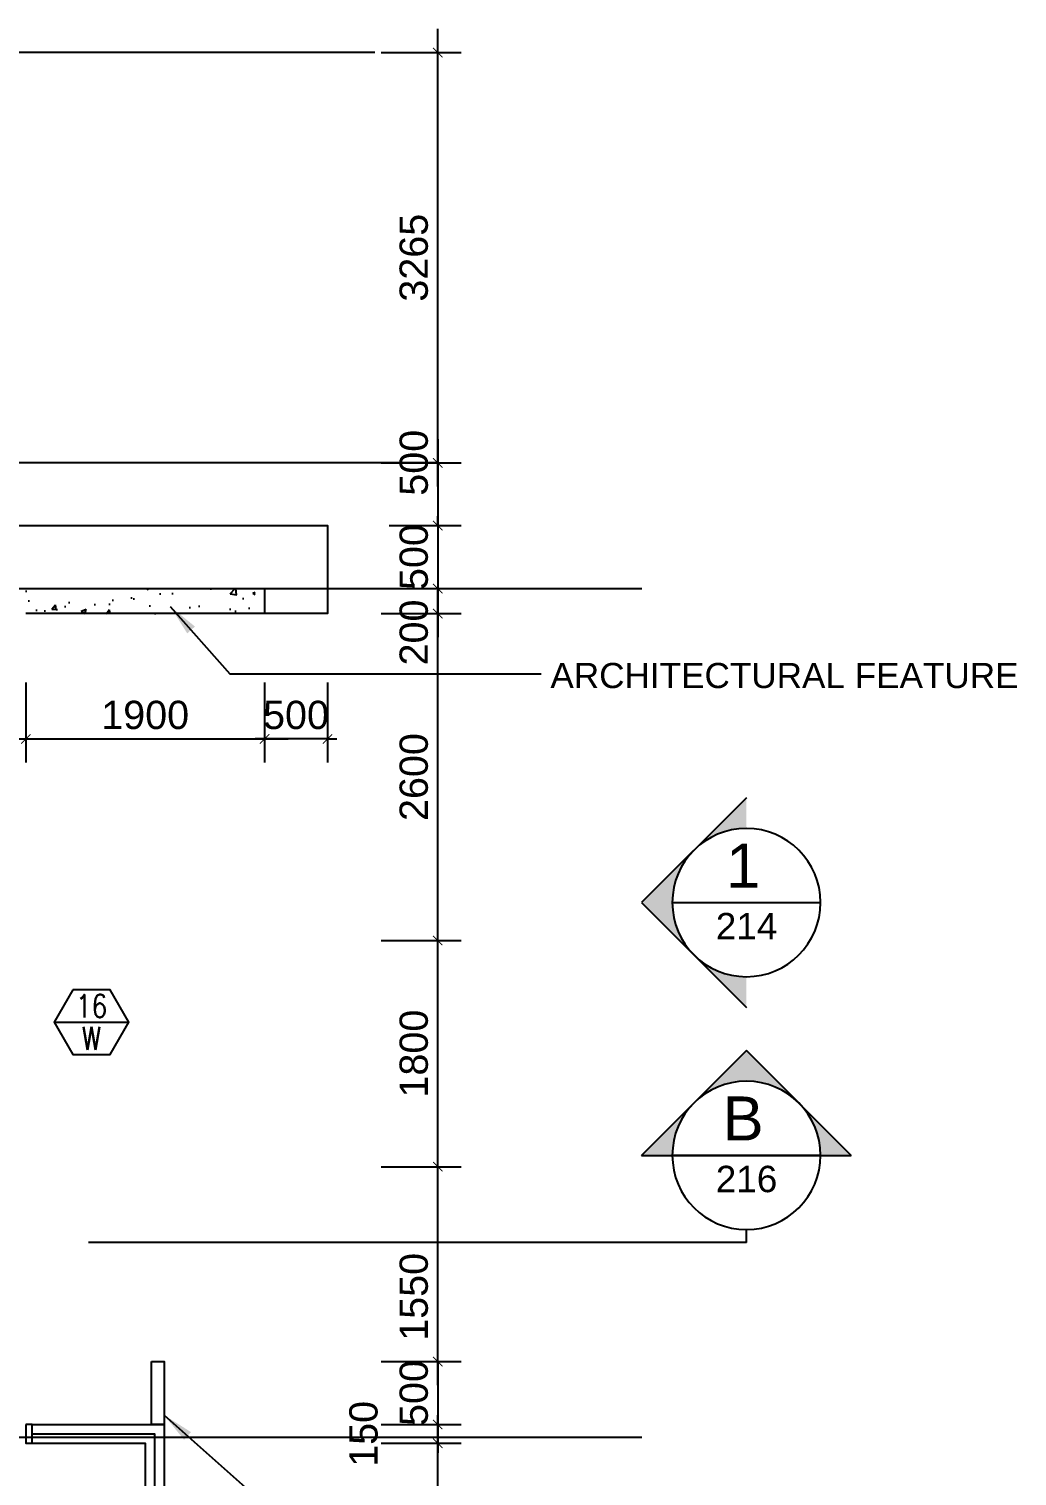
# Model space of a CAD drawing. Header units: millimetres. Extents: x 0 to 70486, y 148 to 42536.
# Drawn here: x 62624 to 70486, y 21307 to 32819 of the extents above; entities that cross this region are included whole.
import ezdxf
from ezdxf.enums import TextEntityAlignment as Align

# ---------------------------------------------------------------- set-up
doc = ezdxf.new("R2010")
doc.units = ezdxf.units.MM
doc.linetypes.add('CENTERX2', pattern=[101.60000000000001, 63.5, -12.7, 12.7, -12.7])
doc.layers.get('Defpoints').update_dxf_attribs({"color": 8})
for name, color, linetype in [('Architectural Features', 8, 'Continuous'), ('arrow', 8, 'Continuous'), ('GBP Dim', 8, 'Continuous'), ('GBP Text 200', 8, 'Continuous'), ('GBP_MARKS', 8, 'Continuous'), ('grid', 8, 'CENTERX2'), ('hatch', 8, 'Continuous'), ('RCP_text', 8, 'Continuous'), ('TEXT Ref', 8, 'Continuous'), ('WALL-NEW', 8, 'Continuous'), ('WINDOW', 8, 'Continuous'), ('Window Mark', 8, 'Continuous')]:
    doc.layers.add(name, color=color, linetype=linetype)
doc.styles.add('BH', font='arial.ttf')
doc.styles.add('ROMANS', font='romans.shx')
doc.styles.get("Standard").update_dxf_attribs({"font": 'arial.ttf'})
doc.dimstyles.new('200 GBP', dxfattribs={"dimscale": 1.5, "dimtxt": 150, "dimasz": 50, "dimexe": 125, "dimexo": 50, "dimgap": 50, "dimtad": 1, "dimdec": 0, "dimzin": 0, "dimdsep": 46, "dimtxsty": 'BH', "dimblk": 'ARCHTICK', "dimcen": 0.09, "dimdle": 125, "dimclrd": 9, "dimclre": 9, "dimclrt": 1, "dimadec": 0, "dimazin": 0, "dimtfac": 1, "dimtdec": 0, "dimtix": 1, "dimtmove": 2, "dimatfit": 3, "dimldrblk": 'ARCHTICK', "dimfxl": 300, "dimfxlon": 1, "dimtolj": 1, "dimtzin": 0, "dimarcsym": 0})
doc.dimstyles.get("Standard").update_dxf_attribs({"dimtxt": 0.18, "dimasz": 0.18, "dimexe": 0.18, "dimexo": 0.0625, "dimgap": 0.09, "dimtad": 0, "dimtih": 1, "dimtoh": 1, "dimdec": 4, "dimzin": 0, "dimdsep": 46, "dimtxsty": 'Standard', "dimcen": 0.09, "dimadec": 0, "dimazin": 0, "dimtfac": 1, "dimtdec": 4, "dimtofl": 0, "dimtmove": 0, "dimatfit": 3, "dimfxl": 1, "dimtolj": 1, "dimtzin": 0, "dimarcsym": 0})

# ---------------------------------------------------------------- blocks, each defined once
blk = doc.blocks.new('_ArchTick')
at = {"color": 0, "const_width": 0.1}
blk.add_lwpolyline([(0.5, 0.5), (-0.5, -0.5)], dxfattribs=at)
blk = doc.blocks.new('*D273')
at = {"layer": 'Defpoints', "color": 0, "transparency": 16777216}
for p in [(65415.96160449769, 28867.87806954118), (65415.96160451119, 28367.87806927157), (65877.03509352045, 28367.87806927157)]:
    blk.add_point(p, dxfattribs=at)
at = {"layer": 'GBP Dim', "color": 9, "lineweight": -2, "transparency": 16777216}
for p, q in [((65877.03509352045, 28867.87806954118), (65877.03509352045, 28942.87806954118)), ((65490.96160449769, 28867.87806954118), (66064.53509352045, 28867.87806954118)), ((65877.03509352045, 28867.87806954118), (65877.03509352045, 28367.87806927157)), ((65490.96160451119, 28367.87806927157), (66064.53509352045, 28367.87806927157)), ((65877.03509352045, 28367.87806927157), (65877.03509352045, 28292.87806927157))]:
    blk.add_line(p, q, dxfattribs=at)
at = {"layer": 'GBP Dim', "color": 9, "lineweight": -2, "transparency": 16777216, "xscale": 75, "yscale": 75, "zscale": 75}
for p, rotation in [((65877.03509352045, 28867.87806954118), 270), ((65877.03509352045, 28367.87806927157), 90)]:
    blk.add_blockref('_ArchTick', p, dxfattribs=dict(at, rotation=rotation))
at = {"layer": 'GBP Dim', "transparency": 16777216, "insert": (65687.15617128307, 28617.87806940639), "char_height": 225, "attachment_point": 5, "rotation": 90, "style": 'BH'}
blk.add_mtext('\\A1;500', dxfattribs=at)
blk = doc.blocks.new('*D277')
at = {"layer": 'Defpoints', "color": 0, "transparency": 16777216}
for p in [(63098.99766776447, 23767.88295287115), (65877.03825349924, 23767.88295287115), (63098.99930244087, 22217.6848933416)]:
    blk.add_point(p, dxfattribs=at)
at = {"layer": 'GBP Dim', "color": 9, "lineweight": -2, "transparency": 16777216}
for p, q in [((65877.03825349924, 22030.1848933416), (65877.03825349924, 23955.38295287115)), ((65427.03825349925, 23767.88295287115), (66064.53825349924, 23767.88295287115)), ((65427.03825349925, 22217.6848933416), (66064.53825349924, 22217.6848933416))]:
    blk.add_line(p, q, dxfattribs=at)
at = {"layer": 'GBP Dim', "color": 9, "lineweight": -2, "transparency": 16777216, "xscale": 75, "yscale": 75, "zscale": 75}
for p, rotation in [((65877.03825349924, 23767.88295287115), 90), ((65877.03825349924, 22217.6848933416), 270)]:
    blk.add_blockref('_ArchTick', p, dxfattribs=dict(at, rotation=rotation))
at = {"layer": 'GBP Dim', "transparency": 16777216, "insert": (65687.15933126186, 22732.86179922288), "char_height": 225, "attachment_point": 5, "rotation": 90, "style": 'BH'}
blk.add_mtext('\\A1;1550', dxfattribs=at)
blk = doc.blocks.new('*D278')
at = {"layer": 'Defpoints', "color": 0, "transparency": 16777216}
for p in [(63098.99635952836, 25567.88241021417), (65877.03825349924, 25567.88241021417), (63098.99766776447, 23767.88295287115)]:
    blk.add_point(p, dxfattribs=at)
at = {"layer": 'GBP Dim', "color": 9, "lineweight": -2, "transparency": 16777216}
for p, q in [((65877.03825349924, 23580.38295287115), (65877.03825349924, 25755.38241021417)), ((65427.03825349925, 25567.88241021417), (66064.53825349924, 25567.88241021417)), ((65427.03825349925, 23767.88295287115), (66064.53825349924, 23767.88295287115))]:
    blk.add_line(p, q, dxfattribs=at)
at = {"layer": 'GBP Dim', "color": 9, "lineweight": -2, "transparency": 16777216, "xscale": 75, "yscale": 75, "zscale": 75}
for p, rotation in [((65877.03825349924, 25567.88241021417), 90), ((65877.03825349924, 23767.88295287115), 270)]:
    blk.add_blockref('_ArchTick', p, dxfattribs=dict(at, rotation=rotation))
at = {"layer": 'GBP Dim', "transparency": 16777216, "insert": (65687.15933126186, 24667.88268154267), "char_height": 225, "attachment_point": 5, "rotation": 90, "style": 'BH'}
blk.add_mtext('\\A1;1800', dxfattribs=at)
blk = doc.blocks.new('*D279')
at = {"layer": 'Defpoints', "color": 0, "transparency": 16777216}
for p in [(63099.00575297732, 28167.69967547071), (65877.03825349925, 28167.69967547071), (63098.99635952836, 25567.88241021417)]:
    blk.add_point(p, dxfattribs=at)
at = {"layer": 'GBP Dim', "color": 9, "lineweight": -2, "transparency": 16777216}
for p, q in [((65877.03825349925, 25380.38241021417), (65877.03825349925, 28355.19967547071)), ((65427.03825349926, 28167.69967547071), (66064.53825349925, 28167.69967547071)), ((65427.03825349926, 25567.88241021417), (66064.53825349925, 25567.88241021417))]:
    blk.add_line(p, q, dxfattribs=at)
at = {"layer": 'GBP Dim', "color": 9, "lineweight": -2, "transparency": 16777216, "xscale": 75, "yscale": 75, "zscale": 75}
for p, rotation in [((65877.03825349925, 28167.69967547071), 90), ((65877.03825349925, 25567.88241021417), 270)]:
    blk.add_blockref('_ArchTick', p, dxfattribs=dict(at, rotation=rotation))
at = {"layer": 'GBP Dim', "transparency": 16777216, "insert": (65687.15933126188, 26867.79104284245), "char_height": 225, "attachment_point": 5, "rotation": 90, "style": 'BH'}
blk.add_mtext('\\A1;2600', dxfattribs=at)
blk = doc.blocks.new('*D296')
at = {"layer": 'Defpoints', "color": 0, "transparency": 16777216}
for p in [(62999.00560817649, 32631.52080159432), (65877.03509352045, 32631.52080159432), (62999.00560801037, 29366.62060898088)]:
    blk.add_point(p, dxfattribs=at)
at = {"layer": 'GBP Dim', "color": 9, "lineweight": -2, "transparency": 16777216}
for p, q in [((65877.03509352045, 29179.12060898088), (65877.03509352046, 32819.02080159432)), ((65427.03509352046, 32631.52080159432), (66064.53509352045, 32631.52080159432)), ((65427.03509352046, 29366.62060898088), (66064.53509352045, 29366.62060898088))]:
    blk.add_line(p, q, dxfattribs=at)
at = {"layer": 'GBP Dim', "color": 9, "lineweight": -2, "transparency": 16777216, "xscale": 75, "yscale": 75, "zscale": 75}
for p, rotation in [((65877.03509352045, 32631.52080159432), 90), ((65877.03509352045, 29366.62060898088), 270)]:
    blk.add_blockref('_ArchTick', p, dxfattribs=dict(at, rotation=rotation))
at = {"layer": 'GBP Dim', "transparency": 16777216, "insert": (65687.07943185605, 30999.07070528761), "char_height": 225, "attachment_point": 5, "rotation": 90, "style": 'BH'}
blk.add_mtext('\\A1;3265', dxfattribs=at)
blk = doc.blocks.new('*D513')
at = {"layer": 'Defpoints', "color": 0, "transparency": 16777216}
for p in [(62598.99438299992, 28367.55557664623), (64498.99452813834, 28167.7006925944), (64498.99452813834, 27170.78779321501)]:
    blk.add_point(p, dxfattribs=at)
at = {"layer": 'GBP Dim', "color": 9, "lineweight": -2, "transparency": 16777216}
for p, q in [((62598.99438299992, 27620.78779321501), (62598.99438299992, 26983.28779321501)), ((64498.99452813834, 27620.78779321501), (64498.99452813834, 26983.28779321501)), ((62411.49438299992, 27170.78779321501), (64686.49452813834, 27170.78779321501))]:
    blk.add_line(p, q, dxfattribs=at)
at = {"layer": 'GBP Dim', "color": 9, "lineweight": -2, "transparency": 16777216, "xscale": 75, "yscale": 75, "zscale": 75, "rotation": 180}
blk.add_blockref('_ArchTick', (62598.99438299992, 27170.78779321501), dxfattribs=at)
at = {"layer": 'GBP Dim', "color": 9, "lineweight": -2, "transparency": 16777216, "xscale": 75, "yscale": 75, "zscale": 75}
blk.add_blockref('_ArchTick', (64498.99452813834, 27170.78779321501), dxfattribs=at)
at = {"layer": 'GBP Dim', "transparency": 16777216, "insert": (63548.99445556913, 27360.6667154524), "char_height": 225, "attachment_point": 5, "style": 'BH'}
blk.add_mtext('\\A1;1900', dxfattribs=at)
blk = doc.blocks.new('*D317')
at = {"layer": 'Defpoints', "color": 0, "transparency": 16777216}
for p in [(64940.02670829644, 22217.6848933416), (64940.02670829644, 21717.68764839867), (65877.03825349922, 21717.68764839867)]:
    blk.add_point(p, dxfattribs=at)
at = {"layer": 'GBP Dim', "color": 9, "lineweight": -2, "transparency": 16777216}
for p, q in [((65877.03825349922, 22217.6848933416), (65877.03825349922, 22292.6848933416)), ((65427.03825349923, 22217.6848933416), (66064.53825349922, 22217.6848933416)), ((65877.03825349922, 22217.6848933416), (65877.03825349922, 21717.68764839867)), ((65427.03825349923, 21717.68764839867), (66064.53825349922, 21717.68764839867)), ((65877.03825349922, 21717.68764839867), (65877.03825349922, 21642.68764839867))]:
    blk.add_line(p, q, dxfattribs=at)
at = {"layer": 'GBP Dim', "color": 9, "lineweight": -2, "transparency": 16777216, "xscale": 75, "yscale": 75, "zscale": 75}
for p, rotation in [((65877.03825349922, 22217.6848933416), 270), ((65877.03825349922, 21717.68764839867), 90)]:
    blk.add_blockref('_ArchTick', p, dxfattribs=dict(at, rotation=rotation))
at = {"layer": 'GBP Dim', "transparency": 16777216, "insert": (65687.15933126185, 21967.68627087015), "char_height": 225, "attachment_point": 5, "rotation": 90, "style": 'BH'}
blk.add_mtext('\\A1;500', dxfattribs=at)
blk = doc.blocks.new('*D331')
at = {"layer": 'Defpoints', "color": 0, "transparency": 16777216}
for p in [(65323.36090658458, 28367.78466245334), (65314.62701902857, 28167.70031076937), (65877.03509352045, 28167.70031076937)]:
    blk.add_point(p, dxfattribs=at)
at = {"layer": 'GBP Dim', "color": 9, "lineweight": -2, "transparency": 16777216}
for p, q in [((65877.03509352045, 28555.28466245334), (65877.03509352045, 27980.20031076937)), ((65427.03509352046, 28367.78466245334), (66064.53509352045, 28367.78466245334)), ((65427.03509352046, 28167.70031076937), (66064.53509352045, 28167.70031076937))]:
    blk.add_line(p, q, dxfattribs=at)
at = {"layer": 'GBP Dim', "color": 9, "lineweight": -2, "transparency": 16777216, "xscale": 75, "yscale": 75, "zscale": 75}
for p, rotation in [((65877.03509352045, 28367.78466245334), 90), ((65877.03509352045, 28167.70031076937), 270)]:
    blk.add_blockref('_ArchTick', p, dxfattribs=dict(at, rotation=rotation))
at = {"layer": 'GBP Dim', "transparency": 16777216, "insert": (65687.07943185604, 28017.74248661136), "char_height": 225, "attachment_point": 5, "rotation": 90, "style": 'BH'}
blk.add_mtext('\\A1;200', dxfattribs=at)
blk = doc.blocks.new('*D429')
at = {"layer": 'Defpoints', "color": 0, "transparency": 16777216}
for p in [(65198.03712181754, 21717.68764839867), (65198.0371218114, 21567.78640938899), (65877.03825349924, 21567.78640938899)]:
    blk.add_point(p, dxfattribs=at)
at = {"layer": 'GBP Dim', "color": 9, "lineweight": -2, "transparency": 16777216}
for p, q in [((65877.03825349924, 21717.68764839867), (65877.03825349924, 21792.68764839867)), ((65427.03825349925, 21717.68764839867), (66064.53825349924, 21717.68764839867)), ((65877.03825349924, 21717.68764839867), (65877.03825349924, 21567.78640938899)), ((65427.03825349925, 21567.78640938899), (66064.53825349924, 21567.78640938899)), ((65877.03825349924, 21567.78640938899), (65877.03825349924, 21492.78640938899))]:
    blk.add_line(p, q, dxfattribs=at)
at = {"layer": 'GBP Dim', "color": 9, "lineweight": -2, "transparency": 16777216, "xscale": 75, "yscale": 75, "zscale": 75}
for p, rotation in [((65877.03825349924, 21717.68764839867), 270), ((65877.03825349924, 21567.78640938899), 90)]:
    blk.add_blockref('_ArchTick', p, dxfattribs=dict(at, rotation=rotation))
at = {"layer": 'GBP Dim', "transparency": 16777216, "insert": (65287.15933126186, 21642.73702889383), "char_height": 225, "attachment_point": 5, "rotation": 90, "style": 'BH'}
blk.add_mtext('\\A1;150', dxfattribs=at)
blk = doc.blocks.new('*D432')
at = {"layer": 'Defpoints', "color": 0, "transparency": 16777216}
for p in [(65415.96160449769, 29367.87806954118), (65415.96160451119, 28867.87806927157), (65877.03509352045, 28867.87806927157)]:
    blk.add_point(p, dxfattribs=at)
at = {"layer": 'GBP Dim', "color": 9, "lineweight": -2, "transparency": 16777216}
for p, q in [((65877.03509352045, 29555.37806954118), (65877.03509352045, 28680.37806927157)), ((65490.96160449769, 29367.87806954118), (66064.53509352045, 29367.87806954118)), ((65490.96160451119, 28867.87806927157), (66064.53509352045, 28867.87806927157))]:
    blk.add_line(p, q, dxfattribs=at)
at = {"layer": 'GBP Dim', "color": 9, "lineweight": -2, "transparency": 16777216, "xscale": 75, "yscale": 75, "zscale": 75}
for p, rotation in [((65877.03509352045, 29367.87806954118), 90), ((65877.03509352045, 28867.87806927157), 270)]:
    blk.add_blockref('_ArchTick', p, dxfattribs=dict(at, rotation=rotation))
at = {"layer": 'GBP Dim', "transparency": 16777216, "insert": (65687.15617128306, 29367.87806940638), "char_height": 225, "attachment_point": 5, "rotation": 90, "style": 'BH'}
blk.add_mtext('\\A1;500', dxfattribs=at)
blk = doc.blocks.new('MISCWINDOWS')
blk.add_line((-4.04145188432733, 0), (4.04145188432733, 0))
blk.add_lwpolyline([(-2.020725942163722, 3.5), (-4.041451884327387, 0), (-2.020725942163722, -3.5), (2.020725942163722, -3.5), (4.04145188432733, 0), (2.020725942163722, 3.5)], close=True)
at = {"style": 'BH'}
for tag, p in [('MARK_NUMBER', (0, 1.75)), ('DWG_NUMBER', (0, -1.75))]:
    blk.add_attdef(tag, text='', height=2.5, dxfattribs=at).set_placement(p, align=Align.MIDDLE_CENTER)
blk = doc.blocks.new('*D505')
at = {"layer": 'Defpoints', "color": 0, "transparency": 16777216}
for p in [(64998.9944866255, 28367.55528584528), (64498.99452813834, 28167.7006925944), (64498.99452813834, 27170.78779321501)]:
    blk.add_point(p, dxfattribs=at)
at = {"layer": 'GBP Dim', "color": 9, "lineweight": -2, "transparency": 16777216}
for p, q in [((64498.99452813834, 27620.78779321501), (64498.99452813834, 26983.28779321501)), ((64998.9944866255, 27620.78779321501), (64998.9944866255, 26983.28779321501)), ((64498.99452813834, 27170.78779321501), (64423.99452813834, 27170.78779321501)), ((64998.9944866255, 27170.78779321501), (64498.99452813834, 27170.78779321501)), ((64998.9944866255, 27170.78779321501), (65073.9944866255, 27170.78779321501))]:
    blk.add_line(p, q, dxfattribs=at)
at = {"layer": 'GBP Dim', "color": 9, "lineweight": -2, "transparency": 16777216, "xscale": 75, "yscale": 75, "zscale": 75}
blk.add_blockref('_ArchTick', (64498.99452813834, 27170.78779321501), dxfattribs=at)
at = {"layer": 'GBP Dim', "color": 9, "lineweight": -2, "transparency": 16777216, "xscale": 75, "yscale": 75, "zscale": 75, "rotation": 180}
blk.add_blockref('_ArchTick', (64998.9944866255, 27170.78779321501), dxfattribs=at)
at = {"layer": 'GBP Dim', "transparency": 16777216, "insert": (64748.99450738192, 27360.6667154524), "char_height": 225, "attachment_point": 5, "style": 'BH'}
blk.add_mtext('\\A1;500', dxfattribs=at)
blk = doc.blocks.new('*D506')
at = {"layer": 'Defpoints', "color": 0, "transparency": 16777216}
for p in [(65198.0371218114, 21567.78640938899), (65877.03825349924, 21567.78640938899), (65195.84764511284, 20017.65477136725)]:
    blk.add_point(p, dxfattribs=at)
at = {"layer": 'GBP Dim', "color": 9, "lineweight": -2, "transparency": 16777216}
for p, q in [((65877.03825349924, 19830.15477136725), (65877.03825349924, 21755.28640938899)), ((65427.03825349925, 21567.78640938899), (66064.53825349924, 21567.78640938899)), ((65427.03825349925, 20017.65477136725), (66064.53825349924, 20017.65477136725))]:
    blk.add_line(p, q, dxfattribs=at)
at = {"layer": 'GBP Dim', "color": 9, "lineweight": -2, "transparency": 16777216, "xscale": 75, "yscale": 75, "zscale": 75}
for p, rotation in [((65877.03825349924, 21567.78640938899), 90), ((65877.03825349924, 20017.65477136725), 270)]:
    blk.add_blockref('_ArchTick', p, dxfattribs=dict(at, rotation=rotation))
at = {"layer": 'GBP Dim', "transparency": 16777216, "insert": (65687.15933126186, 20792.72059037813), "char_height": 225, "attachment_point": 5, "rotation": 90, "style": 'BH'}
blk.add_mtext('\\A1;1550', dxfattribs=at)
blk = doc.blocks.new('A$C65CE4B9A')
at = {"layer": 'grid', "ltscale": 200}
for p, q in [((-66500.00000127727, 4.07509167896225e-06), (0, 0)), ((-66500.00000190568, -6749.999995569146), (0, -6749.999999644231))]:
    blk.add_line(p, q, dxfattribs=at)

msp = doc.modelspace()

# ---------------------------------------------------------------- hatches: boundary and pattern name
at = {"layer": 'GBP_MARKS'}
h = msp.add_hatch(color=256, dxfattribs=at)
edge = h.paths.add_edge_path()
edge.add_arc((68333.19866001488, 25869.58918389759), 589.8635636727558, 450, 495.00000000001603, ccw=False)
edge.add_line((68333.19866001488, 26459.45274757047), (68333.19866001488, 26703.78223559295))
edge.add_line((68333.19866001488, 26703.78223559295), (67916.10213416697, 26286.68570974527))
edge = h.paths.add_edge_path()
edge.add_arc((68333.19866001488, 25869.58918389759), 589.8635636727558, 225.000000000008, 270, ccw=False)
edge.add_line((67916.10213416743, 25452.49265804992), (68333.19866001488, 25035.39613220224))
edge.add_line((68333.19866001488, 25035.39613220224), (68333.19866001488, 25279.72562022496))
edge = h.paths.add_edge_path()
edge.add_arc((68333.19866001488, 25869.58918389759), 589.8635636727558, 135.000000000016, 225.000000000008, ccw=False)
edge.add_line((67916.10213416697, 26286.68570974527), (67499.00560831952, 25869.58918389759))
edge.add_line((67499.00560831952, 25869.58918389759), (67916.10213416743, 25452.49265805015))
h = msp.add_hatch(color=256, dxfattribs=at)
edge = h.paths.add_edge_path(flags=16)
edge.add_line((67743.27234364866, 23858.36646827438), (68922.99947099393, 23858.36646827485))
edge.add_arc((68333.13590732083, 23858.36646827438), 589.8635636727558, 360, 540)
h.paths.add_polyline_path([(69167.32895901619, 23858.36646827438), (67498.94285562547, 23858.36646827438), (68333.13590732083, 24692.55951997021)])
at = {"layer": 'hatch'}
h = msp.add_hatch(dxfattribs=at)
h.set_pattern_fill('AR-CONC', color=256, scale=60, style=0)
h.set_pattern_definition([(49.99999999999999, (-580552.9725054792, 738548.0202999576), (430.3561095604521, -37.65128098955707), [45, -495]), (355, (-580552.9725054792, 738548.0202999576), (-83.25080016780001, 451.3152802200071), [36, -396]), (100.4514, (-580517.1094974793, 738544.8826959576), (347.1056290284129, 413.6637252365721), [38.24411399999997, -420.6852671999998]), (46.18420000000002, (-580552.9725054792, 738668.0202999576), (640.3446291753867, -99.31140859741085), [67.49999999999999, -742.4999999999999]), (96.6356, (-580499.6104584793, 738659.7443157579), (560.797623329222, 584.470722540265), [57.3661728, -631.0278]), (351.1842, (-580552.9725054792, 738668.0202999576), (560.7971670801763, 584.4711605551947), [54, -594]), (21, (-580492.9725054792, 738638.0202999576), (358.144231271077, -241.5713343992033), [45, -495]), (326.0000000000001, (-580492.9725054792, 738638.0202999576), (145.989199152949, 435.0900270281118), [36, -396]), (71.4514, (-580463.1271656792, 738617.8893363578), (504.1335771488939, 193.5182980259714), [38.244114, -420.6852672]), (37.50000000000001, (-580552.9725054792, 738548.0202999576), (7.295913190374401, 199.7363122987869), [0, -391.2, 0, -402, 0, -397.5]), (7.499999999999999, (-580552.9725054792, 738548.0202999576), (157.8417224652892, 236.6470271294161), [0, -229.2, 0, -382.2, 0, -151.5]), (327.5, (-580686.7725054793, 738548.0202999576), (320.2934617034455, -13.53292304062788), [0, -150, 0, -468, 0, -621]), (317.5, (-580746.7725054793, 738548.0202999576), (349.9117016054317, 60.06298939939058), [0, -195, 0, -310.8, 0, -441])])
h.paths.add_polyline_path([(64423.39129152676, 28167.45868137793), (62598.99446933219, 28167.45735591219), (62598.99432379045, 28367.78367070982), (64423.39114598525, 28367.78499617556)])
at = {"layer": 'RCP_text'}
h = msp.add_hatch(color=256, dxfattribs=at)
edge = h.paths.add_edge_path()
edge.add_arc((68333.1986599434, 25869.58918389759), 589.8635636727558, 450, 495.00000000001603, ccw=False)
edge.add_line((68333.1986599434, 26459.45274757047), (68333.1986599434, 26703.78223559295))
edge.add_line((68333.1986599434, 26703.78223559295), (67916.10213409549, 26286.68570974527))
edge = h.paths.add_edge_path()
edge.add_arc((68333.1986599434, 25869.58918389759), 589.8635636727558, 225.000000000008, 270, ccw=False)
edge.add_line((67916.10213409596, 25452.49265804992), (68333.1986599434, 25035.39613220224))
edge.add_line((68333.1986599434, 25035.39613220224), (68333.1986599434, 25279.72562022496))
edge = h.paths.add_edge_path()
edge.add_arc((68333.1986599434, 25869.58918389759), 589.8635636727558, 135.000000000016, 225.000000000008, ccw=False)
edge.add_line((67916.10213409549, 26286.68570974527), (67499.00560824804, 25869.58918389759))
edge.add_line((67499.00560824804, 25869.58918389759), (67916.10213409596, 25452.49265805015))
h = msp.add_hatch(color=256, dxfattribs=at)
edge = h.paths.add_edge_path()
edge.add_arc((68333.19866001488, 25869.58918389759), 589.8635636727558, 450, 495.00000000001603, ccw=False)
edge.add_line((68333.19866001488, 26459.45274757047), (68333.19866001488, 26703.78223559295))
edge.add_line((68333.19866001488, 26703.78223559295), (67916.10213416697, 26286.68570974527))
edge = h.paths.add_edge_path()
edge.add_arc((68333.19866001488, 25869.58918389759), 589.8635636727558, 225.000000000008, 270, ccw=False)
edge.add_line((67916.10213416743, 25452.49265804992), (68333.19866001488, 25035.39613220224))
edge.add_line((68333.19866001488, 25035.39613220224), (68333.19866001488, 25279.72562022496))
edge = h.paths.add_edge_path()
edge.add_arc((68333.19866001488, 25869.58918389759), 589.8635636727558, 135.000000000016, 225.000000000008, ccw=False)
edge.add_line((67916.10213416697, 26286.68570974527), (67499.00560831952, 25869.58918389759))
edge.add_line((67499.00560831952, 25869.58918389759), (67916.10213416743, 25452.49265805015))
h = msp.add_hatch(color=256, dxfattribs=at)
edge = h.paths.add_edge_path()
edge.add_arc((68333.19866001487, 25869.58918389759), 589.8635636727558, 450, 495.00000000001603, ccw=False)
edge.add_line((68333.19866001487, 26459.45274757047), (68333.19866001487, 26703.78223559295))
edge.add_line((68333.19866001487, 26703.78223559295), (67916.10213416695, 26286.68570974527))
edge = h.paths.add_edge_path()
edge.add_arc((68333.19866001487, 25869.58918389759), 589.8635636727558, 225.000000000008, 270, ccw=False)
edge.add_line((67916.10213416742, 25452.49265804992), (68333.19866001487, 25035.39613220224))
edge.add_line((68333.19866001487, 25035.39613220224), (68333.19866001487, 25279.72562022496))
edge = h.paths.add_edge_path()
edge.add_arc((68333.19866001487, 25869.58918389759), 589.8635636727558, 135.000000000016, 225.000000000008, ccw=False)
edge.add_line((67916.10213416695, 26286.68570974527), (67499.00560831951, 25869.58918389759))
edge.add_line((67499.00560831951, 25869.58918389759), (67916.10213416742, 25452.49265805015))
h = msp.add_hatch(color=256, dxfattribs=at)
edge = h.paths.add_edge_path(flags=16)
edge.add_line((68922.9973994249, 23858.36646827124), (67743.27027207962, 23858.36646827171))
edge.add_arc((68333.13383575273, 23858.36646827124), 589.8635636727558, 0, 180, ccw=False)
h.paths.add_polyline_path([(67498.94078405737, 23858.36646827124), (69167.32688744809, 23858.36646827124), (68333.13383575273, 24692.55951996706)])
h = msp.add_hatch(color=256, dxfattribs=at)
edge = h.paths.add_edge_path(flags=16)
edge.add_line((67743.27234364866, 23858.36646827438), (68922.99947099393, 23858.36646827485))
edge.add_arc((68333.13590732083, 23858.36646827438), 589.8635636727558, 360, 540)
h.paths.add_polyline_path([(69167.32895901619, 23858.36646827438), (67498.94285562547, 23858.36646827438), (68333.13590732083, 24692.55951997021)])
h = msp.add_hatch(color=256, dxfattribs=at)
edge = h.paths.add_edge_path(flags=16)
edge.add_line((68923.03540582402, 23858.3664693695), (67743.30827847874, 23858.36646936997))
edge.add_arc((68333.17184215185, 23858.3664693695), 589.8635636727558, 0, 180, ccw=False)
h.paths.add_polyline_path([(67498.97879045649, 23858.3664693695), (69167.3648938472, 23858.3664693695), (68333.17184215185, 24692.55952106533)])

# ---------------------------------------------------------------- linework, layer by layer
at = {"layer": 'Architectural Features', "ltscale": 50}
msp.add_lwpolyline([(56624.01973829811, 28367.87806957192), (56624.01973829811, 28867.87806957192), (64998.99438270077, 28867.87911394739), (64998.99452813821, 28167.70105585584), (64498.99452813834, 28167.7006925944)], dxfattribs=at)
at = {"layer": 'GBP_MARKS'}
for p, q in [((68333.19866001488, 26703.78223559295), (67499.00560831952, 25869.58918389759)), ((67499.00560831952, 25869.58918389759), (68333.19866001488, 25035.39613220224)), ((67743.33509634224, 25869.58918389759), (68923.06222368752, 25869.58918389736)), ((67498.94285562547, 23858.36646827438), (68333.13590732083, 24692.55951997021)), ((68333.13590732083, 24692.55951997021), (69167.32895901619, 23858.36646827438)), ((68922.99947099393, 23858.36646827485), (67743.27234364866, 23858.36646827438)), ((68333.13383575273, 23164.13735503284), (68333.13383575273, 23268.50290459848))]:
    msp.add_line(p, q, dxfattribs=at)
at = {"layer": 'GBP_MARKS', "ltscale": 50}
msp.add_line((68333.13383575273, 23164.13735503284), (63098.94041262107, 23164.13735503284), dxfattribs=at)
at = {"layer": 'GBP_MARKS'}
for centre, start, end in [((68333.19866001488, 25869.58918389759), 90, 270), ((68333.19866001488, 25869.58918389759), 270, 90), ((68333.13590732176, 23858.36646827485), 0, 180), ((68333.13590732176, 23858.36646827485), 180, 0)]:
    msp.add_arc(centre, 589.8635636727558, start, end, dxfattribs=at)
at = {"layer": 'RCP_text', "ltscale": 50}
for p, q in [((65377.13699431627, 32631.52080159432), (55042.88057074645, 32631.52080159432)), ((65878.17984837903, 29366.62060898088), (54099.02251474917, 29366.62060898088))]:
    msp.add_line(p, q, dxfattribs=at)
at = {"layer": 'RCP_text'}
for p, q in [((68333.1986599434, 26703.78223559295), (67499.00560824804, 25869.58918389759)), ((68333.19866001488, 26703.78223559295), (67499.00560831952, 25869.58918389759)), ((68333.19866001487, 26703.78223559295), (67499.00560831951, 25869.58918389759)), ((67499.00560824804, 25869.58918389759), (68333.1986599434, 25035.39613220224)), ((67499.00560831952, 25869.58918389759), (68333.19866001488, 25035.39613220224)), ((67499.00560831951, 25869.58918389759), (68333.19866001487, 25035.39613220224)), ((67743.33509627076, 25869.58918389759), (68923.06222361604, 25869.58918389736)), ((67743.33509634224, 25869.58918389759), (68923.06222368752, 25869.58918389736)), ((67743.33509634223, 25869.58918389759), (68923.0622236875, 25869.58918389736)), ((68333.13383575273, 24692.55951996706), (67498.94078405737, 23858.36646827124)), ((67498.94285562547, 23858.36646827438), (68333.13590732083, 24692.55951997021)), ((68333.17184215185, 24692.55952106533), (67498.97879045649, 23858.3664693695)), ((69167.32688744809, 23858.36646827124), (68333.13383575273, 24692.55951996706)), ((68333.13590732083, 24692.55951997021), (69167.32895901619, 23858.36646827438)), ((69167.3648938472, 23858.3664693695), (68333.17184215185, 24692.55952106533)), ((67498.94078405737, 23858.36646827124), (69167.32688744809, 23858.36646827124)), ((67498.97879045649, 23858.3664693695), (69167.3648938472, 23858.3664693695)), ((68922.9973994249, 23858.36646827124), (67743.27027207962, 23858.36646827077)), ((68922.99947099393, 23858.36646827485), (67743.27234364866, 23858.36646827438)), ((68923.03540582402, 23858.3664693695), (67743.30827847874, 23858.36646936904))]:
    msp.add_line(p, q, dxfattribs=at)
for centre, start, end in [((68333.1986599434, 25869.58918389759), 90, 270), ((68333.19866001488, 25869.58918389759), 90, 270), ((68333.19866001487, 25869.58918389759), 90, 270), ((68333.1986599434, 25869.58918389759), 270, 90), ((68333.19866001488, 25869.58918389759), 270, 90), ((68333.19866001487, 25869.58918389759), 270, 90), ((68333.13383575273, 23858.36646827124), 0, 180), ((68333.13590732176, 23858.36646827485), 0, 180), ((68333.17184215185, 23858.3664693695), 0, 180), ((68333.13383575273, 23858.36646827124), 180, 0), ((68333.135914309, 23858.36646827532), 180, 0), ((68333.17184215185, 23858.3664693695), 180, 0)]:
    msp.add_arc(centre, 589.8635636727558, start, end, dxfattribs=at)
at = {"layer": 'WALL-NEW'}
msp.add_lwpolyline([(62598.99438299992, 28367.55557821121), (62598.99438283421, 28367.78366388555), (64498.99438277251, 28367.78504427883), (64498.99452813822, 28167.7006925944), (62598.99452820016, 28167.69931220112)], dxfattribs=at)
msp.add_lwpolyline([(63598.99929064052, 22217.6848933416), (63698.99928679681, 22217.6848933416), (63698.99928679681, 21717.68764839867), (63598.99929064052, 21717.68764839867)], close=True, dxfattribs=at)
at = {"layer": 'WINDOW'}
msp.add_lwpolyline([(62598.99930251265, 21717.69201983289), (62598.99923636698, 21567.7463964294), (62648.99943179931, 21567.59566341397), (62648.99930251265, 21717.69201983289)], close=True, dxfattribs=at)
for points in [[(62648.99935983066, 21717.68284727317), (63698.99928679681, 21717.69244952417), (63698.99922145545, 19867.70300085114), (62648.99471203602, 19867.70277281261)], [(62649.00004570578, 21642.68284727631), (63623.9992841478, 21642.69176364589), (63623.99922410444, 19942.70298456274), (62648.99469574762, 19942.70277281261)], [(62648.99943179931, 21567.59566341397), (63548.99928355242, 21567.59566341397), (63548.99922589843, 20017.60418818161), (62648.99462110492, 20017.60403314294)]]:
    msp.add_lwpolyline(points, dxfattribs=at)

# ---------------------------------------------------------------- block references
at = {"layer": 'TEXT Ref'}
msp.add_blockref('A$C65CE4B9A', (67500.00560817597, 28367.88514851907), dxfattribs=at)
at = {"layer": 'Window Mark'}
ref = msp.add_blockref('MISCWINDOWS', (63122.05910634738, 24917.80490791379), dxfattribs=dict(at, xscale=73.25, yscale=73.25, zscale=73.25))
ref.add_attrib('MARK_NUMBER', '16', dxfattribs={"layer": '0', "height": 183.125, "style": 'ROMANS', "width": 0.8}).set_placement((63122.05910634738, 25045.99240791379), align=Align.MIDDLE_CENTER)
ref.add_attrib('DWG_NUMBER', 'W', dxfattribs={"layer": '0', "height": 183.125, "style": 'ROMANS', "width": 0.8}).set_placement((63122.05910634738, 24789.61740791379), align=Align.MIDDLE_CENTER)

# ---------------------------------------------------------------- texts
at = {"layer": 'GBP Text 200', "style": 'BH'}
msp.add_text('ARCHITECTURAL FEATURE', height=200, dxfattribs=at).set_placement((66773.3065633599, 27575.71978193033))
at = {"layer": 'GBP_MARKS', "width": 888.0040119551122, "attachment_point": 2, "style": 'BH'}
for s, insert, char_height in [('1', (68307.27811591023, 26338.0598896296), 350), ('\\P{\\H0.84x;214}', (68333.95061984709, 26203.39482656552), 250), ('B', (68307.21536321664, 24326.83717400662), 350), ('\\P{\\H0.84x;216}', (68333.88786715304, 24192.17211094231), 250)]:
    msp.add_mtext(s, dxfattribs=dict(at, insert=insert, char_height=char_height))

# ---------------------------------------------------------------- dimensions: what is measured, and where the dimension line sits
at = {"layer": 'GBP Dim'}
for base, p1, p2, angle, override, picture, middle in [((65877.03509352045, 32631.52080159432), (62999.00560801037, 29366.62060898088), (62999.00560817649, 32631.52080159432), 90.00004162146526, {"dimclrt": 256, "dimfxl": 300, "dimfxlon": 1}, '*D296', (65687.07943185605, 30999.07070528761)), ((65877.03509352045, 28367.87806927157), (65415.96160449769, 28867.87806954118), (65415.96160451119, 28367.87806927157), 90, {"dimclrt": 256}, '*D273', (65687.15617128307, 28617.87806940639)), ((65877.03825349925, 28167.69967547071), (63098.99635952836, 25567.88241021417), (63099.00575297732, 28167.69967547071), 90, {"dimclrt": 256, "dimfxl": 300, "dimfxlon": 1}, '*D279', (65687.15933126188, 26867.79104284245)), ((64498.99452813834, 27170.78779321501), (64998.9944866255, 28367.55528584528), (64498.99452813834, 28167.7006925944), 180, {"dimclrt": 256}, '*D505', (64748.99450738192, 27360.6667154524)), ((65877.03825349924, 25567.88241021417), (63098.99766776447, 23767.88295287115), (63098.99635952836, 25567.88241021417), 90, {"dimclrt": 256, "dimfxl": 300, "dimfxlon": 1}, '*D278', (65687.15933126186, 24667.88268154267)), ((65877.03825349922, 21717.68764839867), (64940.02670829644, 22217.6848933416), (64940.02670829644, 21717.68764839867), 90, {"dimclrt": 256}, '*D317', (65687.15933126185, 21967.68627087015)), ((65877.03825349924, 21567.78640938899), (65195.84764511284, 20017.65477136725), (65198.0371218114, 21567.78640938899), 270, {"dimclrt": 256}, '*D506', (65687.15933126186, 20792.72059037813))]:
    dim = msp.add_linear_dim(base=base, p1=p1, p2=p2, angle=angle, dimstyle='200 GBP', override=override, dxfattribs=at)
    dim.commit()
    dim.dimension.update_dxf_attribs({"geometry": picture, "text_midpoint": middle})
for base, p1, p2, override, picture, middle in [((65877.03509352045, 28867.87806927157), (65415.96160449769, 29367.87806954118), (65415.96160451119, 28867.87806927157), {"dimclrt": 256}, '*D432', (65687.15617128306, 29367.87806940638)), ((65877.03509352045, 28167.70031076937), (65323.36090658458, 28367.78466245334), (65314.62701902857, 28167.70031076937), {"dimclrt": 256}, '*D331', (65687.07943185604, 28017.74248661136)), ((65877.03825349924, 23767.88295287115), (63098.99930244087, 22217.6848933416), (63098.99766776447, 23767.88295287115), {"dimclrt": 256, "dimfxl": 300, "dimfxlon": 1}, '*D277', (65687.15933126186, 22732.86179922288)), ((65877.03825349924, 21567.78640938899), (65198.03712181754, 21717.68764839867), (65198.0371218114, 21567.78640938899), {"dimclrt": 256}, '*D429', (65287.15933126186, 21642.73702889383))]:
    dim = msp.add_linear_dim(base=base, p1=p1, p2=p2, angle=90, dimstyle='200 GBP', override=override, dxfattribs=at)
    dim.commit()
    dim.dimension.update_dxf_attribs({"geometry": picture, "text_midpoint": middle, "dimtype": 160})
dim = msp.add_linear_dim(base=(64498.99452813834, 27170.78779321501), p1=(62598.99438299992, 28367.55557664623), p2=(64498.99452813834, 28167.7006925944), dimstyle='200 GBP', override={"dimclrt": 256}, dxfattribs=at)
dim.commit()
dim.dimension.update_dxf_attribs({"geometry": '*D513', "text_midpoint": (63548.99445556913, 27360.6667154524)})

# ---------------------------------------------------------------- leaders
at = {"layer": 'arrow'}
for points in [[(63748.89993945177, 28225.34819190844), (64222.11425689002, 27688.17320264434), (66700.42235490857, 27688.17320264434)], [(63698.99928679681, 21792.78510364552), (64368.1096450492, 21196.35365715856), (66700.41235556405, 21196.35365715856)]]:
    msp.add_leader(points, dimstyle='Standard', override={"dimscale": 2, "dimtxt": 200, "dimasz": 125, "dimexe": 166.67, "dimexo": 100, "dimgap": 100, "dimtih": 0, "dimtoh": 0, "dimdec": 0, "dimrnd": 5.000999999999999, "dimtxsty": 'BH', "dimdle": 166.66666666666, "dimclrd": 9, "dimclre": 9, "dimclrt": 1, "dimtdec": 0, "dimtix": 1, "dimtofl": 1, "dimtmove": 2, "dimfxl": 50}, dxfattribs=at)

doc.saveas('drawing.dxf')
